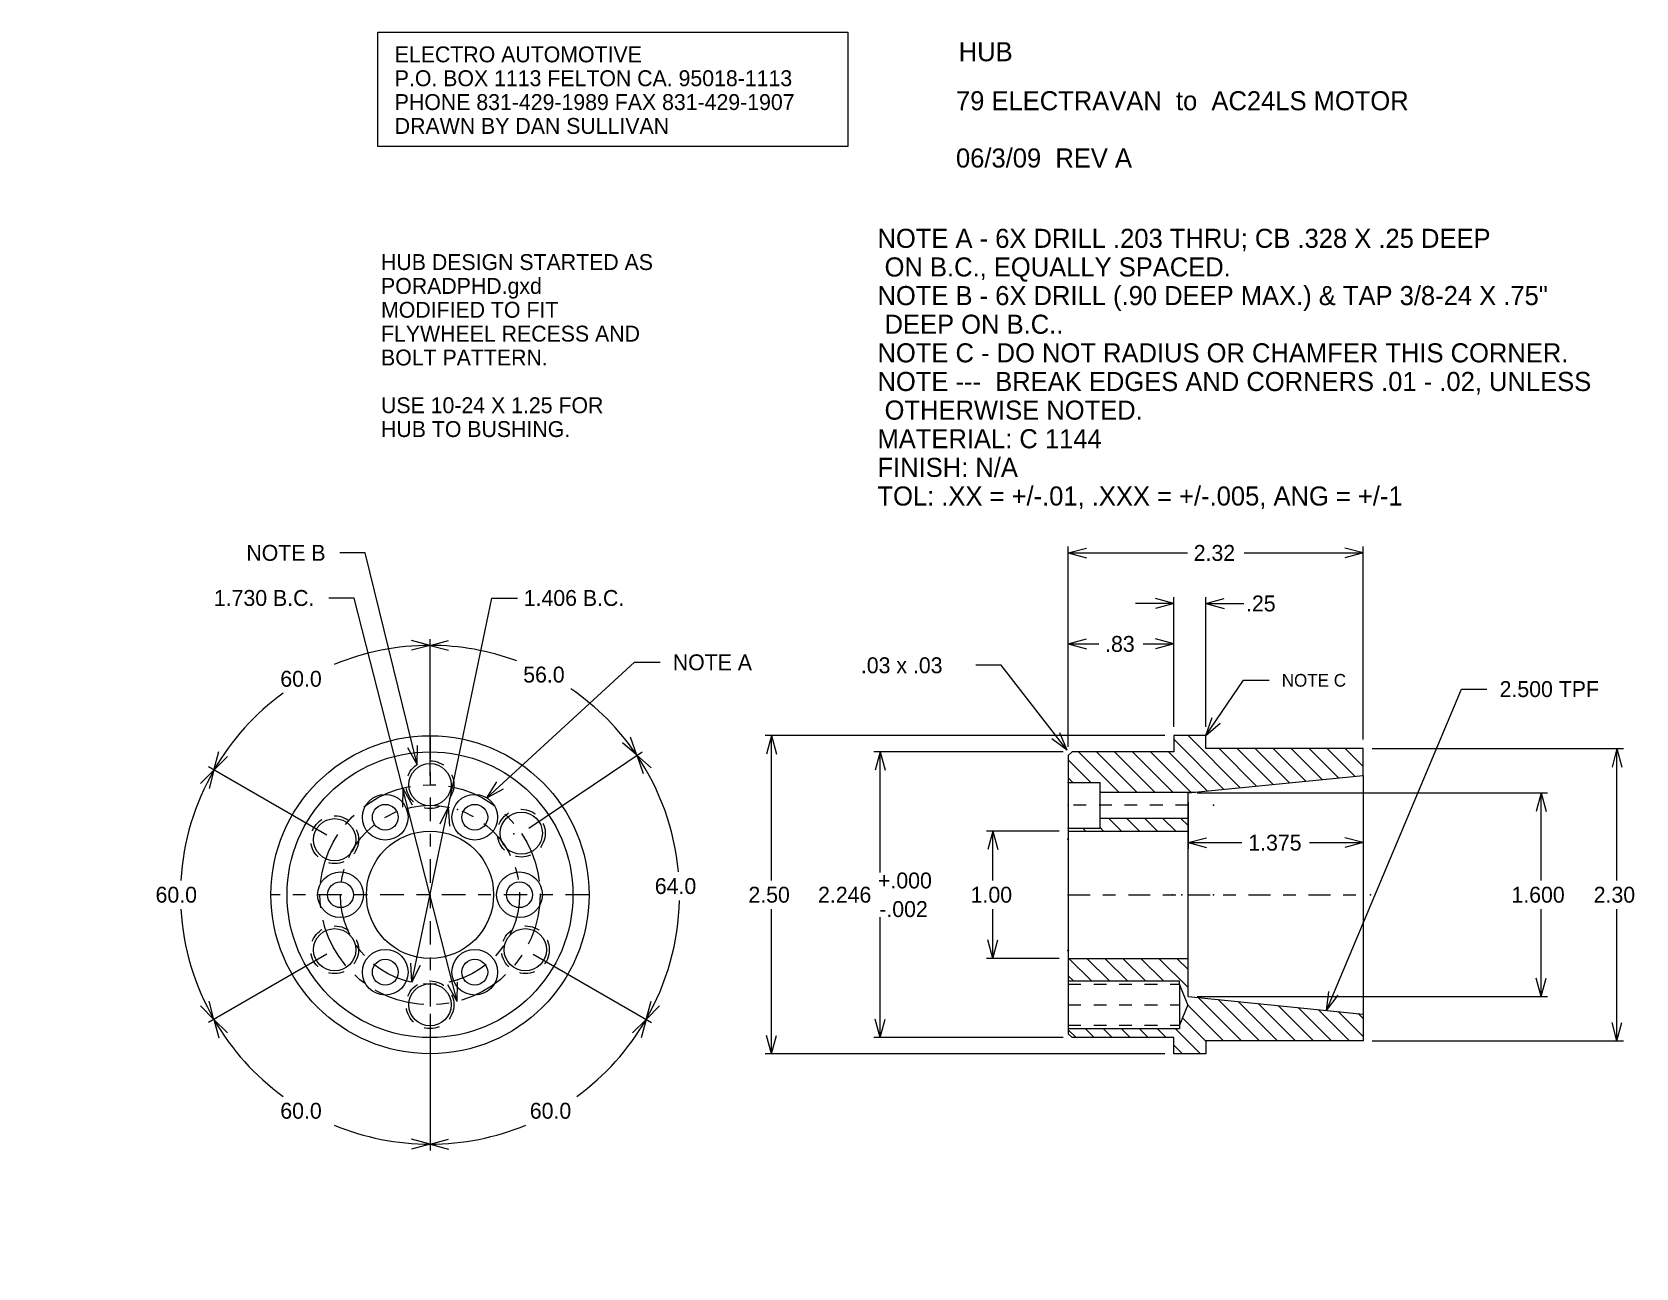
# Model space of a CAD drawing. Header units: inches. Extents: x -0.2 to 12.4, y -0.2 to 9.5.
import ezdxf

# ---------------------------------------------------------------- set-up
doc = ezdxf.new("R2010")
doc.units = ezdxf.units.IN
doc.header["$MEASUREMENT"] = 0
doc.linetypes.add('CENTERD', pattern=[0.4844, 0.2969, -0.0625, 0.0625, -0.0625])
doc.linetypes.add('CONTOURD', pattern=[0.4688, 0.4063, -0.0625])
for name, color, linetype in [('CENTERLINES', 7, 'Continuous'), ('DIMS', 7, 'Continuous'), ('HUB', 7, 'Continuous')]:
    doc.layers.add(name, color=color, linetype=linetype)
doc.styles.add('AEC_TECH', font='', dxfattribs={"height": 0.125})
doc.styles.add('ENGINEER', font='', dxfattribs={"height": 0.2})
doc.styles.add('MAIN', font='', dxfattribs={"height": 0.2})
doc.styles.get('AEC_TECH').set_extended_font_data('AEC_TECH')
doc.styles.get('ENGINEER').set_extended_font_data('ENGINEER')
doc.styles.get('MAIN').set_extended_font_data('MAIN')
doc.dimstyles.new('DimStyle1', dxfattribs={"dimtxt": 0.125, "dimasz": 0.15, "dimexe": 0.05, "dimexo": 0.07, "dimgap": 0.1, "dimtad": 0, "dimdec": 3, "dimzin": 4, "dimdsep": 46, "dimtxsty": 'AEC_TECH', "dimcen": 0.09, "dimclrd": 1, "dimclre": 1, "dimclrt": 1, "dimadec": 3, "dimazin": 1, "dimtp": 1, "dimtm": 1, "dimtfac": 1, "dimtdec": 4, "dimtofl": 0, "dimtmove": 0, "dimatfit": 3, "dimfxl": 1, "dimtolj": 1, "dimtzin": 0, "dimarcsym": 0})
doc.dimstyles.new('DimStyle2', dxfattribs={"dimtxt": 0.125, "dimasz": 0.15, "dimexe": 0.05, "dimexo": 0.07, "dimgap": 0.1, "dimtad": 0, "dimtih": 1, "dimtoh": 1, "dimdec": 3, "dimzin": 4, "dimdsep": 46, "dimtxsty": 'AEC_TECH', "dimcen": 0.09, "dimclrd": 1, "dimclre": 1, "dimclrt": 1, "dimadec": 3, "dimazin": 1, "dimtp": 1, "dimtm": 1, "dimtfac": 1, "dimtdec": 4, "dimtofl": 0, "dimtmove": 0, "dimatfit": 3, "dimfxl": 1, "dimtolj": 1, "dimtzin": 0, "dimarcsym": 0})
doc.dimstyles.new('DimStyle3', dxfattribs={"dimtxt": 0.125, "dimasz": 0.15, "dimexe": 0.05, "dimexo": 0.07, "dimgap": 0.1, "dimtad": 0, "dimtih": 1, "dimtoh": 1, "dimdec": 3, "dimzin": 4, "dimdsep": 46, "dimtxsty": 'AEC_TECH', "dimcen": 0.09, "dimclrd": 1, "dimclre": 1, "dimclrt": 1, "dimadec": 3, "dimazin": 1, "dimtm": 0.002, "dimtfac": 1, "dimtdec": 4, "dimtofl": 0, "dimtmove": 0, "dimatfit": 3, "dimfxl": 1, "dimtolj": 1, "dimtzin": 0, "dimarcsym": 0})
doc.dimstyles.new('DimStyle4', dxfattribs={"dimtxt": 0.125, "dimasz": 0.15, "dimexe": 0.05, "dimexo": 0.07, "dimgap": 0.1, "dimtad": 0, "dimtih": 1, "dimtoh": 1, "dimzin": 4, "dimdsep": 46, "dimtxsty": 'AEC_TECH', "dimcen": 0.09, "dimclrd": 1, "dimclre": 1, "dimclrt": 1, "dimazin": 1, "dimtp": 1, "dimtm": 1, "dimtfac": 1, "dimtdec": 4, "dimtofl": 0, "dimtmove": 0, "dimatfit": 3, "dimfxl": 1, "dimtolj": 1, "dimtzin": 0, "dimarcsym": 0})
doc.dimstyles.new('DimStyle5', dxfattribs={"dimtxt": 0.125, "dimasz": 0.15, "dimexe": 0.05, "dimexo": 0.07, "dimgap": 0.1, "dimtad": 0, "dimzin": 4, "dimdsep": 46, "dimtxsty": 'AEC_TECH', "dimcen": 0.09, "dimclrd": 1, "dimclre": 1, "dimclrt": 1, "dimazin": 1, "dimtp": 1, "dimtm": 1, "dimtfac": 1, "dimtdec": 4, "dimtofl": 0, "dimtmove": 0, "dimatfit": 3, "dimfxl": 1, "dimtolj": 1, "dimtzin": 0, "dimarcsym": 0})
doc.dimstyles.new('DimStyle6', dxfattribs={"dimtxt": 0.125, "dimasz": 0.15, "dimexe": 0.05, "dimexo": 0.07, "dimgap": 0.1, "dimtad": 0, "dimtih": 1, "dimtoh": 1, "dimdec": 1, "dimzin": 4, "dimdsep": 46, "dimtxsty": 'AEC_TECH', "dimcen": 0.09, "dimclrd": 1, "dimclre": 1, "dimclrt": 1, "dimadec": 1, "dimazin": 1, "dimtp": 1, "dimtm": 1, "dimtfac": 1, "dimtdec": 4, "dimtofl": 0, "dimtmove": 0, "dimatfit": 3, "dimfxl": 1, "dimtolj": 1, "dimtzin": 0, "dimarcsym": 0})
pattern_1 = [(135, (-0.96997, -0.92329), (-0.0707107, -0.0707107), [8000])]

# ---------------------------------------------------------------- blocks, each defined once
blk = doc.blocks.new('_D3')
at = {"layer": 'DIMS', "color": 1, "linetype": 'Continuous', "lineweight": 0}
for p, q in [((8.099, 4.056), (6.613, 4.056)), ((6.663, 4.056), (6.624, 3.911)), ((6.663, 4.056), (6.702, 3.911)), ((6.663, 3.108), (6.663, 4.056)), ((6.663, 1.81), (6.663, 2.758)), ((6.663, 1.81), (6.624, 1.955)), ((6.663, 1.81), (6.702, 1.955)), ((8.099, 1.81), (6.613, 1.81))]:
    blk.add_line(p, q, dxfattribs=at)
at = {"layer": 'DIMS', "color": 1, "linetype": 'Continuous', "lineweight": 0, "style": 'AEC_TECH'}
for s, p in [('+.000', (6.645, 2.983)), ('2.246', (6.174, 2.871)), ('-.002', (6.655, 2.758))]:
    blk.add_text(s, height=0.125, dxfattribs=at).set_placement(p)
blk = doc.blocks.new('_D7')
at = {"layer": 'DIMS', "color": 1, "linetype": 'Continuous', "lineweight": 0}
for p, q in [((8.899, 4.184), (5.758, 4.184)), ((5.808, 4.184), (5.769, 4.039)), ((5.808, 4.184), (5.847, 4.039)), ((5.808, 3.046), (5.808, 4.184)), ((5.808, 1.683), (5.808, 2.821)), ((5.808, 1.683), (5.769, 1.828)), ((5.808, 1.683), (5.847, 1.828)), ((8.899, 1.683), (5.758, 1.683))]:
    blk.add_line(p, q, dxfattribs=at)
at = {"layer": 'DIMS', "color": 1, "linetype": 'Continuous', "lineweight": 0, "style": 'AEC_TECH'}
blk.add_text('2.50', height=0.125, dxfattribs=at).set_placement((5.627, 2.871))
blk = doc.blocks.new('_D15')
at = {"layer": 'DIMS', "color": 1, "linetype": 'Continuous', "lineweight": 0}
for p, q in [((2.53, 5.265), (2.33, 5.265)), ((3.34, 2.095), (2.53, 5.265)), ((2.912, 3.771), (2.91, 3.621)), ((2.912, 3.771), (2.985, 3.641)), ((3.34, 2.095), (3.266, 2.226)), ((3.34, 2.095), (3.342, 2.245))]:
    blk.add_line(p, q, dxfattribs=at)
at = {"layer": 'DIMS', "color": 1, "linetype": 'Continuous', "lineweight": 0, "style": 'AEC_TECH'}
blk.add_text('1.730 B.C.', height=0.125, dxfattribs=at).set_placement((1.428, 5.203))
blk = doc.blocks.new('_D14')
at = {"layer": 'DIMS', "color": 1, "linetype": 'Continuous', "lineweight": 0}
for p, q in [((2.982, 2.245), (3.612, 5.265)), ((3.612, 5.265), (3.812, 5.265)), ((3.269, 3.621), (3.202, 3.487)), ((3.269, 3.621), (3.278, 3.472)), ((2.982, 2.245), (2.974, 2.395)), ((2.982, 2.245), (3.05, 2.379))]:
    blk.add_line(p, q, dxfattribs=at)
at = {"layer": 'DIMS', "color": 1, "linetype": 'Continuous', "lineweight": 0, "style": 'AEC_TECH'}
blk.add_text('1.406 B.C.', height=0.125, dxfattribs=at).set_placement((3.862, 5.203))
blk = doc.blocks.new('_D13')
at = {"layer": 'DIMS', "color": 1, "linetype": 'Continuous', "lineweight": 0}
for p, q in [((3.126, 3.868), (3.126, 4.943)), ((3.126, 4.893), (3.271, 4.932)), ((3.126, 4.893), (3.271, 4.854)), ((4.751, 4.029), (4.702, 4.171)), ((3.901, 3.456), (4.792, 4.057)), ((4.751, 4.029), (4.637, 4.128))]:
    blk.add_line(p, q, dxfattribs=at)
for start, end in [(69.6169, 90), (34, 55.6439)]:
    blk.add_arc((3.126, 2.933), 1.96, start, end, dxfattribs=at)
at = {"layer": 'DIMS', "color": 1, "linetype": 'Continuous', "lineweight": 0, "style": 'AEC_TECH'}
blk.add_text('56.0', height=0.125, dxfattribs=at).set_placement((3.858, 4.601))
blk = doc.blocks.new('_D8')
at = {"layer": 'DIMS', "color": 1, "linetype": 'Continuous', "lineweight": 0}
for p, q in [((3.126, 4.893), (2.981, 4.932)), ((3.126, 3.868), (3.126, 4.943)), ((3.126, 4.893), (2.981, 4.854)), ((1.428, 3.913), (1.467, 4.058)), ((2.316, 3.401), (1.385, 3.938)), ((1.428, 3.913), (1.535, 4.019))]:
    blk.add_line(p, q, dxfattribs=at)
for start, end in [(90, 112.5677), (126.0383, 150)]:
    blk.add_arc((3.126, 2.933), 1.96, start, end, dxfattribs=at)
at = {"layer": 'DIMS', "color": 1, "linetype": 'Continuous', "lineweight": 0, "style": 'AEC_TECH'}
blk.add_text('60.0', height=0.125, dxfattribs=at).set_placement((1.95, 4.568))
blk = doc.blocks.new('_D10')
at = {"layer": 'DIMS', "color": 1, "linetype": 'Continuous', "lineweight": 0}
for p, q in [((2.316, 2.466), (1.385, 1.928)), ((1.428, 1.953), (1.535, 1.847)), ((1.428, 1.953), (1.467, 1.808)), ((3.126, 1.998), (3.126, 0.923)), ((3.126, 0.973), (2.981, 1.012)), ((3.126, 0.973), (2.981, 0.934))]:
    blk.add_line(p, q, dxfattribs=at)
for start, end in [(210, 233.9617), (247.4323, 270)]:
    blk.add_arc((3.126, 2.933), 1.96, start, end, dxfattribs=at)
at = {"layer": 'DIMS', "color": 1, "linetype": 'Continuous', "lineweight": 0, "style": 'AEC_TECH'}
blk.add_text('60.0', height=0.125, dxfattribs=at).set_placement((1.95, 1.173))
blk = doc.blocks.new('_D9')
at = {"layer": 'DIMS', "color": 1, "linetype": 'Continuous', "lineweight": 0}
for p, q in [((1.428, 3.913), (1.322, 3.807)), ((2.316, 3.401), (1.385, 3.938)), ((1.428, 3.913), (1.39, 3.768)), ((2.316, 2.466), (1.385, 1.928)), ((1.428, 1.953), (1.322, 2.059)), ((1.428, 1.953), (1.39, 2.098))]:
    blk.add_line(p, q, dxfattribs=at)
for start, end in [(150, 176.7093), (183.2907, 210)]:
    blk.add_arc((3.126, 2.933), 1.96, start, end, dxfattribs=at)
at = {"layer": 'DIMS', "color": 1, "linetype": 'Continuous', "lineweight": 0, "style": 'AEC_TECH'}
blk.add_text('60.0', height=0.125, dxfattribs=at).set_placement((0.97, 2.871))
blk = doc.blocks.new('_D11')
at = {"layer": 'DIMS', "color": 1, "linetype": 'Continuous', "lineweight": 0}
for p, q in [((3.936, 2.466), (4.866, 1.928)), ((3.126, 1.998), (3.126, 0.923)), ((4.823, 1.953), (4.717, 1.847)), ((4.823, 1.953), (4.784, 1.808)), ((3.126, 0.973), (3.271, 1.012)), ((3.126, 0.973), (3.271, 0.934))]:
    blk.add_line(p, q, dxfattribs=at)
for start, end in [(306.0383, 330), (270, 292.5677)]:
    blk.add_arc((3.126, 2.933), 1.96, start, end, dxfattribs=at)
at = {"layer": 'DIMS', "color": 1, "linetype": 'Continuous', "lineweight": 0, "style": 'AEC_TECH'}
blk.add_text('60.0', height=0.125, dxfattribs=at).set_placement((3.91, 1.173))
blk = doc.blocks.new('_D12')
at = {"layer": 'DIMS', "color": 1, "linetype": 'Continuous', "lineweight": 0}
for p, q in [((3.901, 3.456), (4.792, 4.057)), ((4.751, 4.029), (4.864, 3.931)), ((4.751, 4.029), (4.799, 3.887)), ((3.936, 2.466), (4.866, 1.928)), ((4.823, 1.953), (4.862, 2.098)), ((4.823, 1.953), (4.929, 2.059))]:
    blk.add_line(p, q, dxfattribs=at)
for start, end in [(5.296, 34), (330, 358.7106)]:
    blk.add_arc((3.126, 2.933), 1.96, start, end, dxfattribs=at)
at = {"layer": 'DIMS', "color": 1, "linetype": 'Continuous', "lineweight": 0, "style": 'AEC_TECH'}
blk.add_text('64.0', height=0.125, dxfattribs=at).set_placement((4.892, 2.939))
blk = doc.blocks.new('_D16')
at = {"layer": 'DIMS', "color": 1, "linetype": 'Continuous', "lineweight": 0}
for p, q in [((8.139, 4.096), (8.139, 5.669)), ((8.139, 5.619), (8.284, 5.658)), ((8.139, 5.619), (8.284, 5.58)), ((8.139, 5.619), (9.075, 5.619)), ((9.521, 5.619), (10.456, 5.619)), ((10.456, 5.619), (10.312, 5.658)), ((10.456, 5.619), (10.312, 5.58)), ((10.456, 4.152), (10.456, 5.669))]:
    blk.add_line(p, q, dxfattribs=at)
at = {"layer": 'DIMS', "color": 1, "linetype": 'Continuous', "lineweight": 0, "style": 'AEC_TECH'}
blk.add_text('2.32', height=0.125, dxfattribs=at).set_placement((9.125, 5.557))
blk = doc.blocks.new('_D6')
at = {"layer": 'DIMS', "color": 1, "linetype": 'Continuous', "lineweight": 0}
for p, q in [((8.969, 5.222), (8.669, 5.222)), ((8.969, 5.222), (8.824, 5.261)), ((8.969, 5.222), (8.824, 5.183)), ((8.969, 4.254), (8.969, 5.272)), ((9.219, 4.254), (9.219, 5.272)), ((9.219, 5.222), (9.364, 5.261)), ((9.219, 5.222), (9.364, 5.183)), ((9.219, 5.222), (9.519, 5.222))]:
    blk.add_line(p, q, dxfattribs=at)
at = {"layer": 'DIMS', "color": 1, "linetype": 'Continuous', "lineweight": 0, "style": 'AEC_TECH'}
blk.add_text('.25', height=0.125, dxfattribs=at).set_placement((9.536, 5.16))
blk = doc.blocks.new('_D5')
at = {"layer": 'DIMS', "color": 1, "linetype": 'Continuous', "lineweight": 0}
for p, q in [((8.139, 4.096), (8.139, 4.955)), ((8.139, 4.905), (8.284, 4.944)), ((8.969, 4.905), (8.824, 4.944)), ((8.969, 4.254), (8.969, 4.955)), ((8.139, 4.905), (8.284, 4.866)), ((8.139, 4.905), (8.379, 4.905)), ((8.729, 4.905), (8.969, 4.905)), ((8.969, 4.905), (8.824, 4.866))]:
    blk.add_line(p, q, dxfattribs=at)
at = {"layer": 'DIMS', "color": 1, "linetype": 'Continuous', "lineweight": 0, "style": 'AEC_TECH'}
blk.add_text('.83', height=0.125, rotation=360, dxfattribs=at).set_placement((8.429, 4.842))
blk = doc.blocks.new('_D17')
at = {"layer": 'DIMS', "color": 1, "linetype": 'Continuous', "lineweight": 0}
for p, q in [((10.526, 4.082), (12.5, 4.082)), ((12.45, 4.082), (12.411, 3.937)), ((12.45, 4.082), (12.489, 3.937)), ((12.45, 3.046), (12.45, 4.082)), ((12.45, 1.785), (12.45, 2.821)), ((12.45, 1.785), (12.411, 1.93)), ((12.45, 1.785), (12.489, 1.93)), ((10.526, 1.785), (12.5, 1.785))]:
    blk.add_line(p, q, dxfattribs=at)
at = {"layer": 'DIMS', "color": 1, "linetype": 'Continuous', "lineweight": 0, "style": 'AEC_TECH'}
blk.add_text('2.30', height=0.125, dxfattribs=at).set_placement((12.267, 2.871))
blk = doc.blocks.new('_D2')
at = {"layer": 'DIMS', "color": 1, "linetype": 'Continuous', "lineweight": 0}
for p, q in [((9.151, 3.733), (11.904, 3.733)), ((11.854, 3.733), (11.815, 3.588)), ((11.854, 3.733), (11.893, 3.588)), ((11.854, 3.046), (11.854, 3.733)), ((11.854, 2.133), (11.854, 2.821)), ((11.854, 2.133), (11.815, 2.278)), ((11.854, 2.133), (11.893, 2.278)), ((9.151, 2.133), (11.904, 2.133))]:
    blk.add_line(p, q, dxfattribs=at)
at = {"layer": 'DIMS', "color": 1, "linetype": 'Continuous', "lineweight": 0, "style": 'AEC_TECH'}
blk.add_text('1.600', height=0.125, dxfattribs=at).set_placement((11.621, 2.871))
blk = doc.blocks.new('_D1')
at = {"layer": 'DIMS', "color": 1, "linetype": 'Continuous', "lineweight": 0}
for p, q in [((10.456, 3.801), (10.456, 3.293)), ((9.081, 3.663), (9.081, 3.293)), ((9.081, 3.343), (9.226, 3.381)), ((9.081, 3.343), (9.226, 3.304)), ((9.081, 3.343), (9.504, 3.343)), ((10.034, 3.343), (10.456, 3.343)), ((10.456, 3.343), (10.312, 3.381)), ((10.456, 3.343), (10.312, 3.304))]:
    blk.add_line(p, q, dxfattribs=at)
at = {"layer": 'DIMS', "color": 1, "linetype": 'Continuous', "lineweight": 0, "style": 'AEC_TECH'}
blk.add_text('1.375', height=0.125, rotation=360, dxfattribs=at).set_placement((9.554, 3.28))
blk = doc.blocks.new('_D4')
at = {"layer": 'DIMS', "color": 1, "linetype": 'Continuous', "lineweight": 0}
for p, q in [((8.069, 3.433), (7.498, 3.433)), ((7.548, 3.433), (7.509, 3.288)), ((7.548, 3.433), (7.586, 3.288)), ((7.548, 3.046), (7.548, 3.433)), ((7.548, 2.433), (7.548, 2.821)), ((7.548, 2.433), (7.509, 2.578)), ((7.548, 2.433), (7.586, 2.578)), ((8.069, 2.433), (7.498, 2.433))]:
    blk.add_line(p, q, dxfattribs=at)
at = {"layer": 'DIMS', "color": 1, "linetype": 'Continuous', "lineweight": 0, "style": 'AEC_TECH'}
blk.add_text('1.00', height=0.125, dxfattribs=at).set_placement((7.373, 2.871))
blk = doc.blocks.new('A$C78A7205E')
at = {"layer": 'HUB', "linetype": 'Continuous', "lineweight": 0}
h = blk.add_hatch(dxfattribs=at)
h.set_pattern_fill('ANSI31', color=93, scale=0.8, angle=90, style=0, pattern_type=2)
h.set_pattern_definition(pattern_1)
h.paths.add_polyline_path([(7.1695, 3.1029), (7.1695, 2.8927), (7.4195, 2.8927), (7.4195, 2.8156), (8.1683, 2.8156), (9.4865, 2.9474), (9.4865, 3.1583), (8.249, 3.1583), (8.249, 3.2603), (7.999, 3.2603), (7.999, 3.1329), (7.1995, 3.1329)])
h = blk.add_hatch(dxfattribs=at)
h.set_pattern_fill('ANSI31', color=93, scale=0.8, angle=90, style=0, pattern_type=2)
h.set_pattern_definition(pattern_1)
h.paths.add_polyline_path([(7.4195, 2.6125), (7.4195, 2.5333), (7.1695, 2.5333), (7.1695, 2.5099), (8.1115, 2.5099), (8.1115, 2.6125)])
h = blk.add_hatch(dxfattribs=at)
h.set_pattern_fill('ANSI31', color=93, scale=0.8, angle=90, style=0, pattern_type=2)
h.set_pattern_definition(pattern_1)
h.paths.add_polyline_path([(7.1695, 1.5099), (7.1695, 1.3324), (8.044, 1.3324), (8.044, 1.3059), (8.1095, 1.1449), (8.044, 0.9839), (8.044, 0.9574), (7.1695, 0.9574), (7.1695, 0.9169), (7.1995, 0.8869), (7.999, 0.8869), (7.999, 0.7594), (8.249, 0.7594), (8.249, 0.8614), (9.4865, 0.8614), (9.4865, 1.0724), (8.1115, 1.2099), (8.1115, 1.5099)])
at = {"layer": 'CENTERLINES', "color": 9, "linetype": 'CENTERD', "lineweight": 0, "ltscale": 0.625}
for p, q in [((2.1558, 3.2599), (2.1558, 0.7599)), ((3.4058, 2.0099), (0.9058, 2.0099))]:
    blk.add_line(p, q, dxfattribs=at)
at = {"layer": 'CENTERLINES', "color": 9, "linetype": 'CENTERD', "lineweight": 0, "ltscale": 0.235499}
blk.add_line((8.1115, 2.713), (7.1695, 2.713), dxfattribs=at)
at = {"layer": 'CENTERLINES', "color": 9, "linetype": 'CENTERD', "lineweight": 0, "ltscale": 0.579249}
blk.add_line((7.1695, 2.0099), (9.4865, 2.0099), dxfattribs=at)
at = {"layer": 'CENTERLINES', "color": 9, "linetype": 'CENTERD', "lineweight": 0, "ltscale": 0.218628}
blk.add_line((7.1695, 1.1449), (8.044, 1.1449), dxfattribs=at)
at = {"layer": 'CENTERLINES', "color": 9, "linetype": 'CENTERD', "lineweight": 0, "ltscale": 1.358739}
blk.add_circle((2.1558, 2.0099), 0.865, dxfattribs=at)
at = {"layer": 'CENTERLINES', "color": 9, "linetype": 'CENTERD', "lineweight": 0, "ltscale": 1.104271}
blk.add_circle((2.1558, 2.0099), 0.703, dxfattribs=at)
at = {"layer": 'DIMS', "color": 7, "linetype": 'Continuous', "lineweight": 5}
for p, q in [((1.7462, 8.7894), (5.4392, 8.7894)), ((1.7462, 7.8894), (1.7462, 8.7894)), ((5.4392, 8.7894), (5.4392, 7.8894)), ((5.4392, 7.8894), (1.7462, 7.8894))]:
    blk.add_line(p, q, dxfattribs=at)
at = {"layer": 'DIMS', "color": 1, "linetype": 'Continuous', "lineweight": 0}
for p, q in [((1.6473, 4.6969), (1.4473, 4.6969)), ((2.0542, 3.0325), (1.6473, 4.6969)), ((2.6012, 2.7717), (3.7628, 3.8365)), ((3.7628, 3.8365), (3.9628, 3.8365)), ((6.6437, 3.8133), (6.4437, 3.8133)), ((7.1602, 3.1453), (6.6437, 3.8133)), ((8.249, 3.2603), (8.5465, 3.695)), ((8.5465, 3.695), (8.7465, 3.695)), ((9.197, 1.1013), (10.2579, 3.6261)), ((10.2579, 3.6261), (10.4579, 3.6261)), ((8.249, 3.2603), (8.2988, 3.4018)), ((7.1602, 3.1453), (7.1023, 3.2836)), ((8.249, 3.2603), (8.3629, 3.358)), ((2.0542, 3.0325), (1.9821, 3.164)), ((2.0542, 3.0325), (2.0575, 3.1824)), ((7.1602, 3.1453), (7.0409, 3.2361)), ((2.6012, 2.7717), (2.6817, 2.8982)), ((2.6012, 2.7717), (2.7342, 2.841)), ((9.197, 1.1013), (9.2173, 1.25)), ((9.197, 1.1013), (9.2889, 1.2199))]:
    blk.add_line(p, q, dxfattribs=at)
at = {"layer": 'HUB', "color": 93, "linetype": 'Continuous', "lineweight": 5}
for p, q in [((8.249, 3.2603), (7.999, 3.2603)), ((7.999, 3.2603), (7.999, 3.1329)), ((8.249, 3.1583), (8.249, 3.2603)), ((9.4865, 3.1583), (8.249, 3.1583)), ((7.1695, 3.1029), (7.1995, 3.1329)), ((7.1695, 3.1029), (7.1695, 0.9169)), ((7.999, 3.1329), (7.1995, 3.1329)), ((7.1695, 2.8927), (7.4195, 2.8927)), ((7.4195, 2.5333), (7.4195, 2.8927)), ((7.4195, 2.8156), (8.1683, 2.8156)), ((7.1695, 2.5333), (7.4195, 2.5333)), ((7.4195, 2.6125), (8.1115, 2.6125)), ((7.1695, 2.5099), (8.1115, 2.5099)), ((7.1695, 1.5099), (8.1115, 1.5099)), ((8.044, 1.3059), (8.044, 1.3324)), ((8.1095, 1.1449), (8.044, 1.3059)), ((8.044, 1.3059), (8.044, 0.9839)), ((8.1095, 1.1449), (8.044, 0.9839)), ((7.1995, 0.8869), (7.1695, 0.9169)), ((7.999, 0.8869), (7.1995, 0.8869)), ((7.999, 0.7594), (7.999, 0.8869)), ((8.044, 0.9839), (8.044, 0.9574)), ((8.249, 0.7594), (7.999, 0.7594)), ((9.4865, 0.8614), (8.249, 0.8614)), ((8.249, 0.8614), (8.249, 0.7594))]:
    blk.add_line(p, q, dxfattribs=at)
at = {"layer": 'HUB', "color": 93, "linetype": 'Continuous', "lineweight": 0}
for p, q in [((9.4865, 2.9474), (9.4865, 3.1583)), ((8.1115, 2.8099), (9.4865, 2.9474)), ((9.4865, 2.9474), (9.4865, 1.0724)), ((8.1115, 1.2099), (8.1115, 2.8099)), ((7.1695, 1.3324), (8.044, 1.3324)), ((8.1115, 1.2099), (9.4865, 1.0724)), ((9.4865, 1.0724), (9.4865, 0.8614)), ((7.1695, 0.9574), (8.044, 0.9574))]:
    blk.add_line(p, q, dxfattribs=at)
at = {"layer": 'HUB', "color": 93, "linetype": 'CONTOURD', "lineweight": 0, "ltscale": 0.218628}
for p, q in [((7.1695, 1.3059), (8.044, 1.3059)), ((7.1695, 0.9839), (8.044, 0.9839))]:
    blk.add_line(p, q, dxfattribs=at)
at = {"layer": 'HUB', "color": 93, "linetype": 'Continuous', "lineweight": 5}
for radius in [1.25, 1.123, 0.5]:
    blk.add_circle((2.1558, 2.0099), radius, dxfattribs=at)
at = {"layer": 'HUB', "color": 93, "linetype": 'CONTOURD', "lineweight": 0, "ltscale": 0.294524}
for centre in [(2.1558, 2.8749), (2.8729, 2.4936), (1.4067, 2.4424), (1.4067, 1.5774), (2.9049, 1.5774), (2.1558, 1.1449)]:
    blk.add_circle(centre, 0.1875, dxfattribs=at)
at = {"layer": 'HUB', "color": 93, "linetype": 'Continuous', "lineweight": 0}
for centre, radius in [((2.1558, 2.8749), 0.166), ((1.8043, 2.6187), 0.1795), ((2.5073, 2.6187), 0.1795), ((1.8043, 2.6187), 0.1015), ((2.5073, 2.6187), 0.1015), ((2.8729, 2.4936), 0.166), ((1.4067, 2.4424), 0.166), ((1.4528, 2.0099), 0.1795), ((2.8588, 2.0099), 0.1795), ((1.4528, 2.0099), 0.1015), ((2.8588, 2.0099), 0.1015), ((1.4067, 1.5774), 0.166), ((2.9049, 1.5774), 0.166), ((1.8043, 1.4011), 0.1795), ((2.5073, 1.4011), 0.1795), ((1.8043, 1.4011), 0.1015), ((2.5073, 1.4011), 0.1015), ((2.1558, 1.1449), 0.166)]:
    blk.add_circle(centre, radius, dxfattribs=at)
for p in [(7.1695, 2.8927), (7.4195, 2.8156), (2.3731, 2.6786), (7.1695, 2.713), (7.1695, 2.713), (7.4195, 2.714), (8.3104, 2.714), (7.1695, 2.5333), (7.4195, 2.6125), (1.587, 2.4232), (2.8131, 2.4875), (7.1671, 2.4474), (2.1558, 2.0099), (2.1558, 2.0099), (2.1558, 2.0099), (2.8589, 2.0099), (7.1695, 2.0099), (7.1695, 2.0099), (7.9895, 2.0099), (7.9895, 2.0099), (7.9895, 2.0099), (7.9895, 2.0099), (7.9895, 2.0099), (7.9895, 2.0099), (7.9895, 2.0099), (8.0616, 2.0099), (8.0616, 2.0099), (8.0616, 2.0099), (8.0616, 2.0099), (8.0616, 2.0099), (8.0616, 2.0099), (8.3115, 2.0099), (8.3115, 2.0099), (9.5445, 2.0099), (9.5445, 2.0099), (9.5445, 2.0099), (9.5445, 2.0099), (9.5445, 2.0099), (9.5445, 2.0099), (9.5445, 2.0099), (9.5445, 2.0099), (1.587, 1.5966), (7.1671, 1.5724), (2.3731, 1.3412)]:
    blk.add_point(p, dxfattribs=at)
at = {"layer": 'DIMS', "color": 7, "linetype": 'Continuous', "lineweight": 0}
for s, height, style, p in [('HUB', 0.15, 'ENGINEER', (6.3092, 8.5602)), ('79 ELECTRAVAN  to  AC24LS MOTOR', 0.15, 'ENGINEER', (6.2876, 8.175)), ('06/3/09  REV A', 0.15, 'ENGINEER', (6.2876, 7.725)), ('NOTE A - 6X DRILL .203 THRU; CB .328 X .25 DEEP', 0.15, 'ENGINEER', (5.6709, 7.0936)), ('HUB DESIGN STARTED AS', 0.125, 'MAIN', (1.7711, 6.9195)), ('^ION B.C., EQUALLY SPACED.', 0.15, 'ENGINEER', (5.6709, 6.8686)), ('PORADPHD.gxd', 0.125, 'MAIN', (1.7711, 6.732)), ('NOTE B - 6X DRILL (.90 DEEP MAX.) & TAP 3/8-24 X .75"', 0.15, 'ENGINEER', (5.6709, 6.6436)), ('MODIFIED TO FIT', 0.125, 'MAIN', (1.7711, 6.5445)), ('^IDEEP ON B.C..', 0.15, 'ENGINEER', (5.6709, 6.4186)), ('FLYWHEEL RECESS AND', 0.125, 'MAIN', (1.7711, 6.357)), ('NOTE C - DO NOT RADIUS OR CHAMFER THIS CORNER.', 0.15, 'ENGINEER', (5.6709, 6.1936)), ('BOLT PATTERN.', 0.125, 'MAIN', (1.7711, 6.1695)), ('NOTE ---  BREAK EDGES AND CORNERS .01 - .02, UNLESS', 0.15, 'ENGINEER', (5.6709, 5.9686)), ('USE 10-24 X 1.25 FOR', 0.125, 'MAIN', (1.7711, 5.7945)), ('^IOTHERWISE NOTED.', 0.15, 'ENGINEER', (5.6709, 5.7436)), ('HUB TO BUSHING.', 0.125, 'MAIN', (1.7711, 5.607)), ('MATERIAL: C 1144', 0.15, 'ENGINEER', (5.6709, 5.5186)), ('FINISH: N/A', 0.15, 'ENGINEER', (5.6709, 5.2936)), ('TOL: .XX = +/-.01, .XXX = +/-.005, ANG = +/-1', 0.15, 'ENGINEER', (5.6709, 5.0686))]:
    blk.add_text(s, height=height, dxfattribs=dict(at, style=style)).set_placement(p)
at = {"layer": 'DIMS', "color": 7, "linetype": 'Continuous', "lineweight": 5, "style": 'ENGINEER'}
for s, p in [('ELECTRO AUTOMOTIVE', (1.8789, 8.5519)), ('P.O. BOX 1113 FELTON CA. 95018-1113', (1.8789, 8.3644)), ('PHONE 831-429-1989 FAX 831-429-1907', (1.8789, 8.1769)), ('DRAWN BY DAN SULLIVAN', (1.8789, 7.9894))]:
    blk.add_text(s, height=0.125, dxfattribs=at).set_placement(p)
at = {"layer": 'DIMS', "color": 1, "linetype": 'Continuous', "lineweight": 0, "style": 'AEC_TECH'}
for s, height, p in [('NOTE B', 0.125, (0.7132, 4.6344)), ('NOTE A', 0.125, (4.0628, 3.774)), ('.03 x .03', 0.125, (5.5405, 3.7508)), ('NOTE C', 0.1, (8.8465, 3.645)), ('2.500 TPF', 0.125, (10.5579, 3.5636))]:
    blk.add_text(s, height=height, dxfattribs=at).set_placement(p)
at = {"layer": 'DIMS', "color": 1, "linetype": 'Continuous', "lineweight": 0}
for base, p1, p2, dimstyle, picture in [((7.1707, 4.6958), (7.1695, 3.1029), (9.4865, 3.1583), 'DimStyle5', '_D16'), ((8.2653, 4.2988), (7.999, 3.2603), (8.249, 3.2603), 'DimStyle5', '_D6'), ((7.7703, 3.9815), (7.1695, 3.1029), (7.999, 3.2603), 'DimStyle5', '_D5'), ((8.9658, 2.4193), (8.1115, 2.8099), (9.4865, 2.9474), 'DimStyle1', '_D1')]:
    dim = blk.add_linear_dim(base=base, p1=p1, p2=p2, dimstyle=dimstyle, dxfattribs=at)
    dim.commit()
    dim.dimension.update_dxf_attribs({"geometry": picture, "text_midpoint": (-0.97, -0.9233), "insert": (-0.97, -0.9233)})
for p1, p2, picture in [((1.5604, 4.3417), (1.2908, 2.0099), '_D15'), ((2.6419, 4.3417), (2.5073, 1.4011), '_D14')]:
    dim = blk.add_diameter_dim_2p(p1=p1, p2=p2, dimstyle='DimStyle2', dxfattribs=at)
    dim.commit()
    dim.dimension.update_dxf_attribs({"geometry": picture, "text_midpoint": (-0.97, -0.9233), "insert": (-0.97, -0.9233)})
for base, p2, picture in [((2.1558, 2.8749), (2.8729, 2.4936), '_D13'), ((1.4067, 2.4424), (2.1558, 2.8749), '_D8'), ((2.8729, 2.4936), (2.9049, 1.5774), '_D12'), ((1.4067, 1.5774), (1.4067, 2.4424), '_D9'), ((2.1558, 1.1449), (1.4067, 1.5774), '_D10'), ((2.9049, 1.5774), (2.1558, 1.1449), '_D11')]:
    dim = blk.add_angular_dim_3p(base=base, center=(-0.97, -0.9233), p1=(2.1558, 2.0099), p2=p2, dimstyle='DimStyle6', dxfattribs=at)
    dim.commit()
    dim.dimension.update_dxf_attribs({"geometry": picture, "text_midpoint": (-0.97, -0.9233), "insert": (-0.97, -0.9233)})
for base, p1, p2, dimstyle, picture in [((4.8378, 1.9824), (7.999, 3.2603), (7.999, 0.7594), 'DimStyle4', '_D7'), ((11.4802, 1.1893), (9.4865, 3.1583), (9.4865, 0.8614), 'DimStyle4', '_D17'), ((5.6932, 1.7553), (7.1995, 3.1329), (7.1995, 0.8869), 'DimStyle3', '_D3'), ((10.884, 1.8504), (8.1115, 1.2099), (8.1115, 2.8099), 'DimStyle2', '_D2'), ((6.5777, 2.026), (7.1695, 2.5099), (7.1695, 1.5099), 'DimStyle4', '_D4')]:
    dim = blk.add_linear_dim(base=base, p1=p1, p2=p2, angle=90, dimstyle=dimstyle, dxfattribs=at)
    dim.commit()
    dim.dimension.update_dxf_attribs({"geometry": picture, "text_midpoint": (-0.97, -0.9233), "insert": (-0.97, -0.9233)})

msp = doc.modelspace()

# ---------------------------------------------------------------- block references
msp.add_blockref('A$C78A7205E', (0.742, 0.701))

doc.saveas('drawing.dxf')
